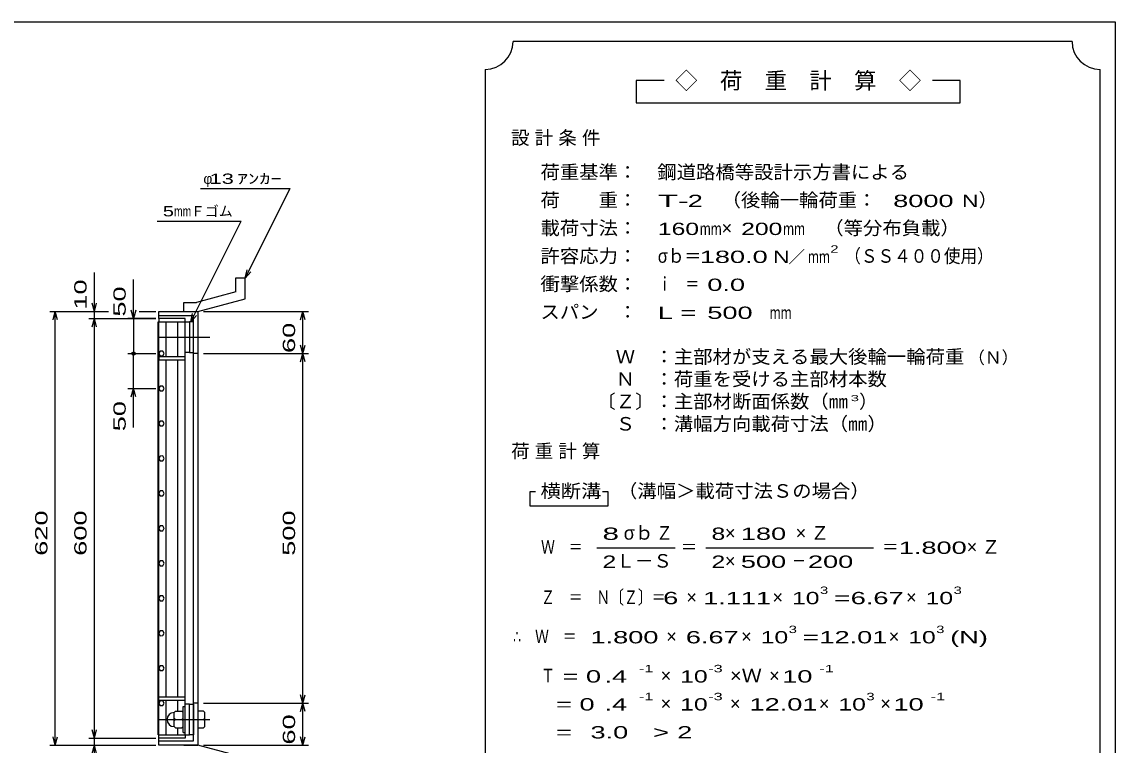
# Model space of a CAD drawing. Units: millimetres, scale not verified. Extents: x -1456 to 1385, y -1026 to 843.
# Drawn here: x -180 to 1385, y -192 to 843 of the extents above; entities that cross this region are included whole.
import ezdxf
from ezdxf.enums import TextEntityAlignment as Align

# ---------------------------------------------------------------- set-up
doc = ezdxf.new("R2010")
doc.units = ezdxf.units.MM
doc.header["$LTSCALE"] = 8
doc.linetypes.add('CHAIN', pattern=[18.5, 12, -1.5, 3.5, -1.5])
for name, color, linetype, lineweight in [('0_2', 150, 'Continuous', 25), ('16', 3, 'Continuous', 25), ('19', 6, 'Continuous', 25), ('22', 4, 'Continuous', 25), ('24', 2, 'Continuous', 25)]:
    doc.layers.add(name, color=color, linetype=linetype, lineweight=lineweight)
doc.styles.add('ベクトル', font='')
doc.styles.get('ベクトル').set_extended_font_data('ベクトル')

msp = doc.modelspace()

# ---------------------------------------------------------------- linework, layer by layer
at = {"layer": '0_2'}
for p, q in [((-1383.2, 842.8), (1384.8, 842.8)), ((1384.8, 842.8), (1384.8, -917.2))]:
    msp.add_line(p, q, dxfattribs=at)
at = {"layer": '16'}
for p, q in [((15.3, -177), (15.3, 414)), ((15.3, 414), (16, 414)), ((54, 418.5), (16, 418.5)), ((16, 418.5), (16, 414)), ((16, 414), (54, 414)), ((16, -177), (16, 414)), ((16, 414), (54, 414)), ((26.5, 364), (26.5, 414)), ((43.5, 364), (43.5, 414)), ((54, 414), (54, 418.5)), ((54, -177), (54, 414)), ((54, 414), (60, 414)), ((60, 414), (60, 370)), ((66, 414), (60, 414)), ((66, 370), (66, 414)), ((17.976, 371.95), (16, 368.472)), ((16, 368.472), (18.024, 365.022)), ((16, 364), (16, 359.5)), ((54, 364), (16, 364)), ((21.976, 371.978), (17.976, 371.95)), ((18.024, 365.022), (22.024, 365.05)), ((24, 368.5), (21.976, 371.978)), ((22.024, 365.05), (24, 368.528)), ((60, 370), (54, 370)), ((54, 359.5), (54, 364)), ((60, 370), (66, 370)), ((16, 359.5), (54, 359.5)), ((26.5, -122.5), (26.5, 359.5)), ((43.5, -122.5), (43.5, 359.5)), ((17.976, 321.95), (16, 318.472)), ((16, 318.472), (18.024, 315.022)), ((21.976, 321.978), (17.976, 321.95)), ((18.024, 315.022), (22.024, 315.05)), ((24, 318.5), (21.976, 321.978)), ((22.024, 315.05), (24, 318.528)), ((17.976, 271.95), (16, 268.472)), ((16, 268.472), (18.024, 265.022)), ((21.976, 271.978), (17.976, 271.95)), ((24, 268.5), (21.976, 271.978)), ((22.024, 265.05), (24, 268.528)), ((18.024, 265.022), (22.024, 265.05)), ((17.976, 221.95), (16, 218.472)), ((21.976, 221.978), (17.976, 221.95)), ((24, 218.5), (21.976, 221.978)), ((16, 218.472), (18.024, 215.022)), ((18.024, 215.022), (22.024, 215.05)), ((22.024, 215.05), (24, 218.528)), ((17.976, 171.95), (16, 168.472)), ((16, 168.472), (18.024, 165.022)), ((21.976, 171.978), (17.976, 171.95)), ((18.024, 165.022), (22.024, 165.05)), ((24, 168.5), (21.976, 171.978)), ((22.024, 165.05), (24, 168.528)), ((17.976, 121.95), (16, 118.472)), ((16, 118.472), (18.024, 115.022)), ((21.976, 121.978), (17.976, 121.95)), ((18.024, 115.022), (22.024, 115.05)), ((24, 118.5), (21.976, 121.978)), ((22.024, 115.05), (24, 118.528)), ((17.976, 71.95), (16, 68.472)), ((16, 68.472), (18.024, 65.022)), ((21.976, 71.978), (17.976, 71.95)), ((18.024, 65.022), (22.024, 65.05)), ((24, 68.5), (21.976, 71.978)), ((22.024, 65.05), (24, 68.528)), ((17.976, 21.95), (16, 18.472)), ((16, 18.472), (18.024, 15.022)), ((21.976, 21.978), (17.976, 21.95)), ((24, 18.5), (21.976, 21.978)), ((22.024, 15.05), (24, 18.528)), ((18.024, 15.022), (22.024, 15.05)), ((17.976, -28.05), (16, -31.528)), ((21.976, -28.022), (17.976, -28.05)), ((24, -31.5), (21.976, -28.022)), ((16, -31.528), (18.024, -34.978)), ((18.024, -34.978), (22.024, -34.95)), ((22.024, -34.95), (24, -31.472)), ((17.976, -78.05), (16, -81.528)), ((21.976, -78.022), (17.976, -78.05)), ((24, -81.5), (21.976, -78.022)), ((16, -81.528), (18.024, -84.978)), ((18.024, -84.978), (22.024, -84.95)), ((22.024, -84.95), (24, -81.472)), ((16, -127), (16, -122.5)), ((16, -122.5), (54, -122.5)), ((54, -127), (54, -122.5)), ((16, -127), (54, -127)), ((17.976, -128.05), (16, -131.528)), ((16, -131.528), (18.024, -134.978)), ((21.976, -128.022), (17.976, -128.05)), ((18.024, -134.978), (22.024, -134.95)), ((24, -131.5), (21.976, -128.022)), ((22.024, -134.95), (24, -131.472)), ((26.5, -177), (26.5, -127)), ((43.5, -142), (43.5, -127)), ((51, -173.5), (51, -136.5)), ((51, -136.5), (54, -136.5)), ((60, -133), (54, -133)), ((54, -173.5), (54, -136.5)), ((60, -177), (60, -133)), ((60, -133), (66, -133)), ((66, -133), (66, -177)), ((40, -143), (38, -145)), ((38, -165), (38, -145)), ((40, -155), (38, -153)), ((40, -155), (38, -157)), ((40, -143), (49, -143)), ((40, -155), (49, -155)), ((51, -145), (49, -143)), ((49, -155), (51, -153)), ((51, -157), (49, -155)), ((38, -165), (40, -167)), ((40, -167), (49, -167)), ((43.5, -177), (43.5, -168)), ((49, -167), (51, -165)), ((15.3, -177), (16, -177)), ((16, -177), (54, -177)), ((16, -181.5), (16, -177)), ((16, -177), (54, -177)), ((54, -181.5), (16, -181.5)), ((51, -173.5), (54, -173.5)), ((54, -177), (54, -181.5)), ((54, -177), (60, -177)), ((66, -177), (60, -177))]:
    msp.add_line(p, q, dxfattribs=at)
at = {"layer": '16', "linetype": 'CHAIN'}
for p, q in [((14.4, 392), (89.4, 392)), ((14.4, -155), (89.4, -155))]:
    msp.add_line(p, q, dxfattribs=at)
at = {"layer": '16'}
msp.add_arc((38, -155), 10, 90, 270, dxfattribs=at)
at = {"layer": '19'}
for p, q in [((126.61, 476.62), (139.61, 476.62)), ((126.61, 456.6), (126.61, 476.62)), ((139.61, 446.62), (139.61, 476.62)), ((126.61, 456.6), (70.28, 441.51)), ((51.99, 441.51), (70.28, 441.51)), ((51.99, 428.51), (51.99, 441.51)), ((72, 428.5), (139.61, 446.62)), ((16, 418.5), (16, 428.5)), ((16, 428.5), (72, 428.5)), ((66, 422.5), (16, 422.5)), ((52, 428.5), (72, 428.5)), ((66, -185.5), (66, 422.5)), ((72, 428.5), (72, -191.5)), ((72, 368.5), (66, 368.5)), ((72, -131.5), (66, -131.5)), ((80, -143), (72, -143)), ((72, -143), (72, -167)), ((72, -155), (80, -155)), ((82, -145), (80, -143)), ((82, -153), (80, -155)), ((80, -155), (82, -157)), ((82, -165), (82, -145)), ((72, -167), (80, -167)), ((80, -167), (82, -165)), ((16, -191.5), (16, -181.5)), ((16, -185.5), (66, -185.5)), ((72, -191.5), (16, -191.5)), ((52, -191.5), (72, -191.5)), ((139.61, -209.62), (72, -191.5))]:
    msp.add_line(p, q, dxfattribs=at)
at = {"layer": '22'}
for p, q in [((76, 604.5), (204, 604.5)), ((140, 476.5), (204, 604.5)), ((14, 558), (134, 558)), ((62, 414), (134, 558)), ((140, 476.5), (142.4, 488.18)), ((140, 476.5), (148, 485.3)), ((-76, 428.5), (-76, 484.5)), ((-20, 418.5), (-20, 474.5)), ((-76, 428.5), (-79.2, 440.5)), ((-76, 428.5), (-72.8, 440.5)), ((-140, 428.5), (-56, 428.5)), ((-135.2, 416.5), (-132, 428.5)), ((-128.8, 416.5), (-132, 428.5)), ((-132, -191.5), (-132, 428.5)), ((-84, 428.5), (-56, 428.5)), ((-76, 418.5), (-76, 428.5)), ((-20, 418.5), (-23.2, 430.5)), ((-16.8, 430.5), (-20, 418.5)), ((-12, 428.5), (12, 428.5)), ((-12, 428.5), (12, 428.5)), ((62, 414), (64.4, 425.68)), ((62, 414), (70, 422.8)), ((80, 428.5), (230.4, 428.5)), ((219.2, 416.5), (222.4, 428.5)), ((225.6, 416.5), (222.4, 428.5)), ((222.4, 368.5), (222.4, 428.5)), ((-84, 418.5), (12, 418.5)), ((-79.2, 406.5), (-76, 418.5)), ((-72.8, 406.5), (-76, 418.5)), ((-76, -181.5), (-76, 418.5)), ((12, 418.5), (-28, 418.5)), ((-20, 418.5), (-20, 368.5)), ((222.4, 368.5), (219.2, 380.5)), ((222.4, 368.5), (225.6, 380.5)), ((-28, 368.5), (12, 368.5)), ((-20, 318.5), (-20, 368.5)), ((80, 368.5), (230.4, 368.5)), ((219.2, 356.5), (222.4, 368.5)), ((225.6, 356.5), (222.4, 368.5)), ((222.4, -131.5), (222.4, 368.5)), ((-28, 318.5), (12, 318.5)), ((-23.2, 306.5), (-20, 318.5)), ((-16.8, 306.5), (-20, 318.5)), ((-20, 262.5), (-20, 318.5)), ((222.4, -131.5), (219.2, -119.5)), ((222.4, -131.5), (225.6, -119.5)), ((80, -131.5), (230.4, -131.5)), ((219.2, -143.5), (222.4, -131.5)), ((225.6, -143.5), (222.4, -131.5)), ((222.4, -191.5), (222.4, -131.5)), ((-76, -181.5), (-79.2, -169.5)), ((-76, -181.5), (-72.8, -169.5)), ((-132, -191.5), (-135.2, -179.5)), ((-132, -191.5), (-128.8, -179.5)), ((-84, -181.5), (12, -181.5)), ((-76, -191.5), (-76, -181.5)), ((222.4, -191.5), (219.2, -179.5)), ((222.4, -191.5), (225.6, -179.5)), ((-140, -191.5), (12, -191.5)), ((-84, -191.5), (12, -191.5)), ((-79.2, -203.5), (-76, -191.5)), ((-72.8, -203.5), (-76, -191.5)), ((-76, -247.5), (-76, -191.5)), ((80, -191.5), (230.4, -191.5))]:
    msp.add_line(p, q, dxfattribs=at)
msp.add_circle((-20, 368.5), 2.4, dxfattribs=at)
at = {"layer": '24', "color": 4}
for p, q in [((1323.2, 814.8), (523.2, 814.8)), ((483.2, 774.8), (483.2, -465.2)), ((1363.2, -465.2), (1363.2, 774.8)), ((739.2, 758.8), (699.2, 758.8)), ((699.2, 758.8), (699.2, 726.8)), ((1163.2, 758.8), (1123.2, 758.8)), ((1163.2, 726.8), (1163.2, 758.8)), ((699.2, 726.8), (1163.2, 726.8)), ((555.2, 170.8), (547.2, 170.8)), ((547.2, 170.8), (547.2, 150.8)), ((659.2, 170.8), (651.2, 170.8)), ((659.2, 150.8), (659.2, 170.8)), ((547.2, 150.8), (659.2, 150.8)), ((643.2, 90.8), (755.2, 90.8)), ((799.2, 90.8), (1039.2, 90.8))]:
    msp.add_line(p, q, dxfattribs=at)
for centre, start, end in [((483.2, 814.8), 270, 0), ((1363.2, 814.8), 180, 270)]:
    msp.add_arc(centre, 40, start, end, dxfattribs=at)

# ---------------------------------------------------------------- texts
at = {"layer": '22', "color": 2, "style": 'ベクトル'}
for s, width, p in [(' 13 ', 1.6, (80, 618.5)), ('ｱﾝｶｰ', 1.6, (128, 618.5)), ('5', 1.45, (22, 572)), ('mm', 0.75, (38, 572))]:
    msp.add_text(s, height=14.66, dxfattribs=dict(at, width=width)).set_placement(p, align=Align.MIDDLE_LEFT)
for s, p in [('φ', (80, 618.5)), ('Ｆゴム', (62, 572))]:
    msp.add_text(s, height=14.66, dxfattribs=at).set_placement(p, align=Align.MIDDLE_LEFT)
at = {"layer": '22', "color": 2, "style": 'ベクトル', "width": 1.65}
for s, p in [(' 10 ', (-96, 420.5)), (' 50 ', (-40, 410.5)), (' 60 ', (202.4, 358.5)), (' 50 ', (-40, 246.5)), (' 620 ', (-152, 68.5)), (' 600 ', (-96, 68.5)), (' 500 ', (202.4, 68.5)), (' 60 ', (202.4, -201.5))]:
    msp.add_text(s, height=17.6, rotation=90, dxfattribs=at).set_placement(p, align=Align.MIDDLE_LEFT)
at = {"layer": '24', "style": 'ベクトル'}
for s, height, p in [('◇\u3000荷\u3000重\u3000計\u3000算\u3000◇', 23.46, (755.2, 758.8)), ('）', 19.35, (1189.6, 588)), ('×', 19.35, (821.6, 548)), ('／', 17.6, (917.2, 506.8)), ('（Ｎ）', 17.6, (1174.4, 362.8)), ('）', 19.35, (1018.4, 300)), ('σｂ', 19.35, (681.6, 112)), ('×', 19.35, (826.4, 112)), ('Ｌ－Ｓ', 19.35, (671.2, 72)), ('×', 19.35, (826.4, 72)), ('×', 19.35, (771.2, 20)), ('×', 19.35, (894.4, 20)), ('×', 19.35, (1085.6, 20)), ('×', 19.35, (742.4, -36)), ('×', 19.35, (849.6, -36)), ('×', 19.35, (1060.8, -36)), ('×', 19.35, (734.4, -92)), ('×', 19.35, (889.6, -92)), ('×', 19.35, (734.4, -132)), ('×', 19.35, (833.6, -132)), ('×', 19.35, (960.8, -132)), ('×', 19.35, (1048.8, -132))]:
    msp.add_text(s, height=height, dxfattribs=at).set_placement(p, align=Align.MIDDLE_LEFT)
for s, height, width, p in [('荷重基準：\u3000', 19.35, 1.05, (562.4, 628)), ('鋼道路橋等設計示方書による', 19.35, 1.05, (729.6, 628)), ('荷\u3000\u3000重：\u3000', 19.35, 1.05, (562.4, 588)), ('T-', 17.6, 2, (730.4, 586.8)), (' 2 ', 17.6, 1.65, (762.4, 586.8)), ('（後輪一輪荷重：', 19.35, 1.05, (821.6, 588)), ('  8000', 17.6, 1.65, (1045.6, 586.8)), ('N', 17.6, 1.4, (1165.6, 586.8)), ('載荷寸法：\u3000', 19.35, 1.05, (562.4, 548)), ('160', 17.6, 1.5, (730.4, 546.8)), ('mm', 17.6, 0.8, (790.4, 546.8)), ('200', 17.6, 1.5, (849.6, 546.8)), ('mm', 17.6, 0.8, (909.6, 546.8)), ('\u3000（等分布負載）', 19.35, 1.05, (940.8, 548)), ('許容応力：\u3000', 19.35, 1.05, (562.4, 508)), ('σｂ＝', 19.35, 0.9, (730.4, 508)), ('2', 10.56, 1.5, (977.2, 518)), ('（ＳＳ４００使用）', 19.35, 0.9, (997.2, 508)), ('180.0', 17.6, 1.65, (790.4, 506.8)), ('N', 17.6, 1.4, (895.2, 506.8)), ('mm', 17.6, 0.8, (945.2, 506.8)), ('衝撃係数：\u3000', 19.35, 1.05, (562.4, 468)), ('ｉ\u3000＝', 19.35, 0.75, (730.4, 468)), (' 0.0', 17.6, 1.65, (790.4, 466.8)), ('スパン\u3000：\u3000', 19.35, 1.05, (562.4, 428)), ('L =', 17.6, 1.65, (730.4, 426.8)), (' 500 ', 17.6, 1.65, (790.4, 426.8)), ('mm', 17.6, 0.8, (890.4, 426.8)), ('\u3000Ｗ\u3000：主部材が支える最大後輪一輪荷重', 19.35, 1.05, (642.4, 364)), ('\u3000Ｎ\u3000：荷重を受ける主部材本数', 19.35, 1.05, (642.4, 332)), ('〔Ｚ〕：主部材断面係数（㎜', 19.35, 1.05, (642.4, 300)), ('3', 8.798, 1.8, (1006.4, 304.8)), ('\u3000Ｓ\u3000：溝幅方向載荷寸法（㎜）', 19.35, 1.05, (642.4, 268)), ('横断溝', 19.35, 1.1, (562.4, 172)), ('\u3000（溝幅＞載荷寸法Ｓの場合）', 19.35, 1.05, (645.6, 172)), ('8', 17.6, 1.8, (651.2, 110.8)), ('Ｚ', 19.35, 0.9, (728, 112)), ('8', 17.6, 1.5, (807.2, 110.8)), (' 180 ', 17.6, 1.65, (838.4, 110.8)), ('Ｗ\u3000＝', 19.35, 0.75, (563.2, 92)), ('＝', 19.35, 0.9, (763.2, 92)), ('＝', 19.35, 0.9, (1051.2, 92)), ('1.800', 17.6, 1.65, (1075.2, 90.8)), ('2', 17.6, 1.5, (651.2, 70.8)), ('2', 17.6, 1.5, (807.2, 70.8)), (' 500 ', 17.6, 1.65, (838.4, 70.8)), (' 200 ', 17.6, 1.65, (934.4, 70.8)), ('－', 19.35, 0.75, (922.4, 72)), ('Ｚ\u3000＝\u3000Ｎ〔Ｚ〕＝', 19.35, 0.75, (563.2, 20)), ('3', 10.56, 1.5, (962.4, 30)), ('3', 10.56, 1.5, (1153.6, 30)), (' 6 ', 17.6, 1.65, (727.2, 18.8)), ('1.111', 17.6, 1.65, (795.2, 18.8)), ('10', 17.6, 1.5, (922.4, 18.8)), ('=', 17.6, 1.7, (982.4, 18.8)), ('6.67', 17.6, 1.65, (1006.4, 18.8)), ('10', 17.6, 1.5, (1113.6, 18.8)), ('∴\u3000Ｗ\u3000＝', 19.35, 0.75, (523.2, -36)), (' 1.800', 17.6, 1.65, (623.2, -37.2)), ('6.67', 17.6, 1.65, (770.4, -37.2)), ('10', 17.6, 1.5, (877.6, -37.2)), ('3', 10.56, 1.5, (917.6, -26)), ('12.01', 17.6, 1.65, (961.6, -37.2)), ('10', 17.6, 1.5, (1088.8, -37.2)), ('3', 10.56, 1.5, (1128.8, -26)), ('(N)', 17.6, 1.65, (1148.8, -37.2)), ('=', 17.6, 1.7, (937.6, -37.2)), ('-1', 10.56, 1.65, (703.2, -82)), ('-3', 10.56, 1.65, (802.4, -82)), ('-1', 10.56, 1.65, (961.6, -82)), ('Ｔ', 19.35, 0.75, (563.2, -92)), (' = 0', 17.6, 1.65, (583.2, -93.2)), (' .4 ', 17.6, 1.65, (643.2, -93.2)), ('10', 17.6, 1.5, (762.4, -93.2)), ('×Ｗ', 19.35, 1.1, (833.6, -92)), (' 10 ', 17.6, 1.65, (897.6, -93.2)), ('  = 0', 17.6, 1.65, (563.2, -133.2)), (' .4 ', 17.6, 1.65, (643.2, -133.2)), ('-1', 10.56, 1.65, (703.2, -122)), ('10', 17.6, 1.5, (762.4, -133.2)), ('-3', 10.56, 1.65, (802.4, -122)), ('12.01', 17.6, 1.65, (861.6, -133.2)), ('10', 17.6, 1.5, (988.8, -133.2)), ('3', 10.56, 1.5, (1028.8, -122)), (' 10 ', 17.6, 1.65, (1056.8, -133.2)), ('-1', 10.56, 1.65, (1120.8, -122)), ('  =', 17.6, 1.65, (563.2, -173.2)), (' 3.0', 17.6, 1.65, (623.2, -173.2)), ('>', 17.6, 1.7, (723.2, -173.2)), (' 2 ', 17.6, 1.65, (747.2, -173.2))]:
    msp.add_text(s, height=height, dxfattribs=dict(at, width=width)).set_placement(p, align=Align.MIDDLE_LEFT)
at = {"layer": '24', "char_height": 19.35, "attachment_point": 4, "style": 'ベクトル'}
for s, insert in [('\\T1.28;設計条件', (520.4, 676)), ('\\T1.28;荷重計算', (520.4, 228)), ('\\T1.42;×Ｚ', (927.6, 112)), ('\\T1.42;×Ｚ', (1172.4, 92))]:
    msp.add_mtext(s, dxfattribs=dict(at, insert=insert))

doc.saveas('drawing.dxf')
